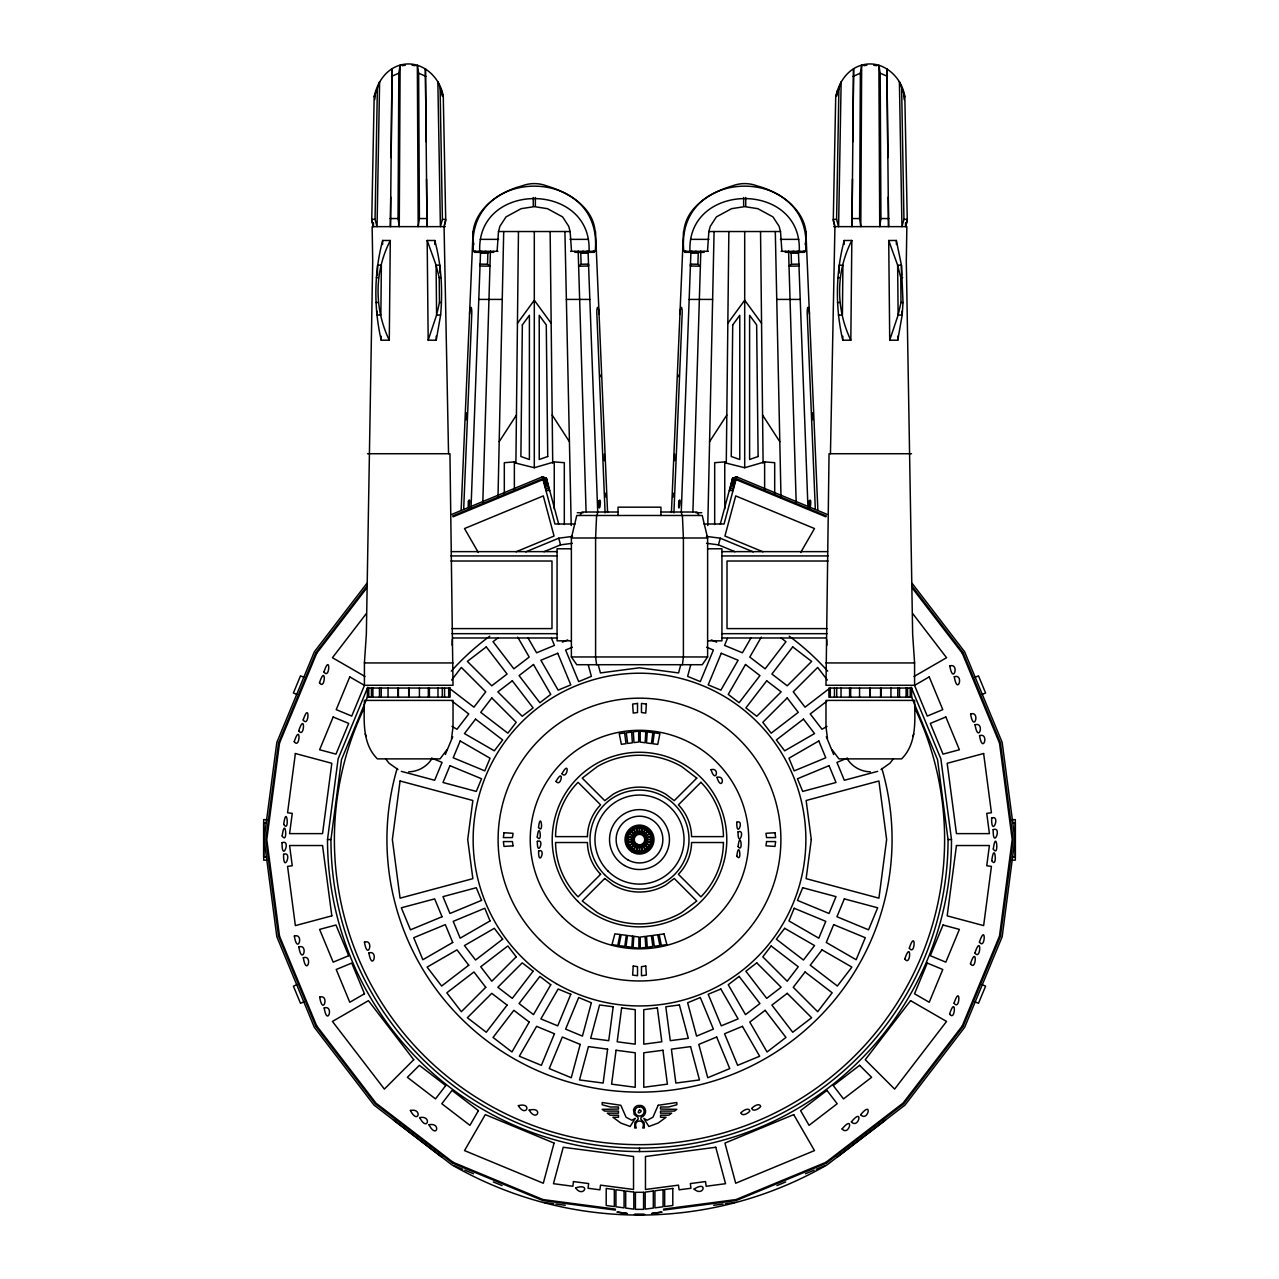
<?xml version="1.0" encoding="UTF-8"?>
<svg xmlns="http://www.w3.org/2000/svg" width="1279" height="1279" viewBox="0 0 1279 1279"><rect width="100%" height="100%" fill="white"/><g stroke="black" fill="none" stroke-linecap="round" stroke-linejoin="round"><path stroke-width="1.5" d="M445.316 226.639L372.141 226.639L372.701 261.22L366.338 634.48L364.419 662.938L364.419 685.288L453.022 685.288L449.952 453.725L367.505 453.725M372.972 225.168L371.725 220.739L374.171 96.66C377.129 82.735 385.762 69.21 400.119 65.149L399.256 226.639L398.057 218.549L398.824 73.191L400.119 65.149C420.887 59.106 440.328 76.66 443.285 96.66L445.731 220.739L444.484 225.168M834.516 225.168L833.269 220.739L835.715 96.66C838.672 82.735 847.306 69.21 861.662 65.149L860.799 226.639L859.6 218.549L860.367 73.191L861.662 65.149C882.43 59.106 901.871 76.66 904.829 96.66L907.275 220.739L906.028 225.168M389.28 340.182C374.076 308.591 374.235 271.756 390.287 240.5L382.661 240.468C374.044 272.987 373.676 307.456 381.222 340.214L389.28 340.182L390.287 240.5M390.734 197.014L390.431 226.639L392.045 68.65L391.134 157.525M564.311 524.55L564.311 462.694L554.255 461.911L534.302 467.73L515.901 463.126L518.459 231.531M774.69 494.621L774.69 462.694L764.634 461.911L744.698 467.73L726.28 463.126L728.854 231.531M850.823 340.182C835.603 308.575 835.795 271.74 851.83 240.468L844.204 240.5C835.587 273.003 835.219 307.472 842.765 340.214L850.823 340.182L851.83 240.468M852.469 179.236L851.974 226.639L853.589 68.65L852.837 141.713M376.889 311.069L376.825 315.05L380.87 315.05L381.366 265.201L377.561 265.185L377.417 275.161M381.222 340.214L381.27 336.217M382.597 244.465L382.661 240.468M833.684 226.639L906.859 226.639L906.299 261.22L912.662 634.48L914.581 662.938L914.581 685.288L825.978 685.288L829.048 453.725L911.495 453.725M838.976 273.178L839.104 265.201L842.909 265.185L842.413 315.05L838.384 315.05M842.765 340.214L842.813 336.217M844.14 244.481L844.204 240.5M375.051 219.364L377.353 88.859L379.607 81.632L377.049 226.639L375.051 219.364L371.757 219.364L373.388 226.639L373.468 222.69M836.594 219.364L838.896 88.859L841.15 81.632L838.592 226.639L836.594 219.364L833.3 219.364L834.931 226.639L830.455 453.725M497.995 497.595L503.702 231.531M678.366 376.554L678.254 375.099L677.886 376.538M707.783 525.541L714.082 231.531M805.13 244.561C811.861 214.504 782.844 192.521 757.056 185.903A34.437 34.437 0 0 0 732.323 185.903C710.964 192.266 685.8 206.926 683.881 231.531M1012.472 820.494L1014.855 839.568L1002.176 936.756L964.67 1027.309L905.004 1105.072L827.241 1164.753A375.482 375.482 0 0 1 451.759 1164.753L373.996 1105.072L314.33 1027.309L276.824 936.756L264.145 839.568L266.528 820.494M487.523 264.257L480.057 264.113L480.009 266L489.969 266.192L487.523 264.257L487.859 253.114L490.417 251.323L482.775 503.798M697.902 264.257L690.436 264.113L690.404 266L700.348 266.192L697.902 264.257L698.238 253.114L700.812 251.323L700.924 252.331M692.914 511.744L700.812 251.323M452.142 645.255L452.35 639.532M535.373 197.51L535.341 206.079M745.753 197.51L745.721 206.079M471.04 507.763L480.568 251.323L480.456 253.114L487.859 253.114M681.275 511.744L690.948 251.323L690.836 253.114L698.238 253.114M426.163 141.713L425.411 68.65L427.026 226.639L426.531 179.236M887.866 157.525L886.955 68.65L888.569 226.639L888.265 197.014M463.685 508.914L471.759 314.17A6.795 1.103 -87.5 0 0 470.944 307.328A6.795 1.103 -87.5 0 0 469.553 314.074M673.905 512.895L682.139 314.17A6.795 1.103 -87.5 0 0 681.323 307.328A6.795 1.103 -87.5 0 0 679.932 314.074M461.127 510.481L473.102 231.531M479.737 251.323C476.459 180.371 593.392 181.33 588.979 252.331M671.427 512.479L683.482 231.531M672.818 497.451L673.409 493.198M799.263 251.323C802.541 180.371 685.608 181.33 690.02 252.331M596.59 515.485L595.598 537.995L595.598 656.958L596.59 664.712M674.672 453.965L674.688 460.632M440.615 315.05C442.822 290.077 441.335 264.769 434.796 240.5L427.17 240.468L428.177 340.182L436.235 340.214L440.615 315.05L436.587 315.05L428.177 340.182M497.099 251.323L498.49 231.531L499.897 226.303L506.02 216.902L521.177 208.669L534.302 206.638L547.444 208.669L562.6 216.902L568.723 226.303L570.13 231.531L571.521 251.323M707.479 251.323L708.87 231.531L710.277 226.303L716.4 216.902L731.556 208.669L744.698 206.638L757.823 208.669L772.98 216.902L779.103 226.303L780.51 231.531L781.901 251.323M903.022 302.515L902.175 315.05L897.778 340.214L889.72 340.182L888.713 240.5L896.339 240.468L901.439 265.185L903.022 302.515L901.008 302.515L898.13 315.05L889.72 340.182M597.197 515.485L597.581 512.016M451.519 738.543L453.022 726.808L453.022 700.412L364.419 700.412C364.115 720.365 361.909 743.467 377.401 758.879L440.056 758.879L447.09 749.478M682.41 664.712L683.402 656.958L683.402 537.995L682.41 515.485M266.448 821.182L276.824 742.396L314.33 651.826L366.833 583.4M366.785 586.39L315.881 652.722L278.55 742.859L265.808 839.568L278.55 936.292L315.881 1026.413L375.259 1103.809L452.654 1163.187L542.776 1200.533L615.327 1210.078L615.391 1209.103L543.031 1199.574L453.15 1162.339L375.962 1103.106L316.728 1025.918L279.493 936.036L266.799 839.568L279.493 743.115L316.728 653.217L366.29 588.628M911.208 687.239L940.864 758.815L951.496 839.568A311.996 311.996 0 0 1 639.5 1151.564A311.996 311.996 0 0 1 327.504 839.568L338.136 758.815L367.792 687.239M639.5 1151.564L639.5 1148.126A308.559 308.559 0 0 1 330.941 839.568L341.461 759.71L367.776 696.192M912.215 586.39L963.119 652.722L1000.45 742.859L1013.192 839.568L1000.45 936.292L963.119 1026.413L903.741 1103.809L826.346 1163.187L736.224 1200.533L663.673 1210.078L663.609 1209.103L735.969 1199.574L825.85 1162.339L903.038 1103.106L962.272 1025.918L999.507 936.036L1012.201 839.568L999.507 743.115L962.272 653.217L912.71 588.628M374.731 99.698L375.275 95.941M836.818 95.941L837.617 90.297M419.4 218.549L418.201 226.639L417.338 65.149L418.633 73.191L419.4 218.549L427.346 218.549M880.943 218.549L879.744 226.639L878.881 65.149L880.176 73.191L880.943 218.549L888.889 218.549M605.591 493.198L606.182 497.451M466.195 419.784L466.211 412.749M440.024 273.178L439.896 265.201L436.091 265.185L439.209 277.591L439.464 302.515L436.587 315.05L436.091 265.185L427.17 240.468M571.377 537.995L576.765 515.485L702.235 515.485L707.623 537.995L707.623 656.958L702.235 664.712L576.765 664.712L571.377 656.958L571.377 537.995L707.623 537.995M680.636 665.272L678.589 672.93L639.5 667.782L600.411 672.93L598.364 665.272M720.317 524.006L732.611 478.122L736.688 476.891L827.241 514.398M542.776 1200.533L543.031 1199.574M735.025 551.713L718.462 544.854L720.253 538.203L706.456 536.397M736.688 476.891L724.058 524.006L704.042 524.006M690.628 665.272L687.638 676.367L700.316 681.611L713.394 650.02L706.663 647.238M440.104 88.859L442.406 219.364L440.408 226.639L437.85 81.632L443.285 96.66M901.647 88.859L903.949 219.364L901.951 226.639L899.393 81.632L904.829 96.66M365.154 734.034L366.258 736.384M374.171 96.66L377.353 88.859M835.715 96.66L838.896 88.859M445.332 754.53L452.718 736.672M727.463 638.381L724.553 645.399L742.412 652.802L751.029 637.853M635.039 1110.204L635.487 1109.101A4.556 4.508 7.5 0 1 639.436 1106.959M800.638 552.544L814.483 528.547L735.697 495.916L724.937 536.045L762.939 551.793M452.654 1163.187L453.15 1162.339M761.293 637.15L749.798 657.07L765.13 668.837L785.961 641.706L781.229 638.077M579.979 515.485L582.009 512.016L618.045 512.016M499.194 441.703L516.428 415.067M709.573 441.703L726.808 415.067M517.451 323.299L534.302 300.229L551.169 323.299M727.831 323.299L744.698 300.229L761.549 323.299M431.886 758.703C426.962 766.601 418.057 771.717 408.72 771.781M893.429 758.703L890.04 763.147L881.023 769.542M366.258 613.648L332.444 657.71L365.011 676.511M451.663 680.044L461.335 667.43L485.732 691.827L473.949 707.175L449.84 688.662M604.391 460.68L604.327 453.965M581.098 264.257L578.652 266.192L588.596 266L588.564 264.113L581.098 264.257L580.762 253.114L578.188 251.323L578.076 252.331M791.477 264.257L789.031 266.192L798.991 266L798.943 264.113L791.477 264.257L791.141 253.114L788.583 251.323L796.225 503.798M497.771 638.077L493.039 641.706L513.87 668.837L529.202 657.07L517.707 637.15M829.16 688.662L805.051 707.175L793.268 691.827L817.665 667.43L827.337 680.044M826.826 701.212L810.246 713.938L822.013 729.27L826.985 726.408M885.564 1119.988L836.962 1157.287M913.989 676.511L946.556 657.71L912.742 613.648M315.881 1026.413L316.728 1025.918M962.272 653.217L963.119 652.722M391.566 76.356L398.824 73.191M853.109 76.356L860.367 73.191M451.759 514.398L542.312 476.891L546.389 478.122L558.683 524.006M516.061 551.793L554.063 536.045L543.303 495.916L464.517 528.547L478.362 552.544M525.717 551.888L558.747 538.203L572.544 536.397M543.975 551.713L560.538 544.854L572.384 543.303M562.328 642.138L567.7 639.916M572.337 647.238L565.606 650.02L578.684 681.611L591.362 676.367L588.372 665.272M975.19 677.231L978.499 675.856L985.597 692.994L982.288 694.353M296.712 984.782L293.403 986.157L300.501 1003.296L303.81 1001.921M847.465 758.047L836.946 762.412L844.332 780.27L877.666 771.349M639.164 1109.98C635.503 1116.055 644.392 1110.764 639.836 1109.98M776.961 1185.569L785.69 1181.956M805.482 1173.754L814.211 1170.141M816.29 1169.278L825.035 1165.649M732.579 478.218L736.656 477.003M732.499 478.522L736.56 477.323M732.371 479.001L736.416 477.866M278.55 936.292L279.493 936.036M999.507 743.115L1000.45 742.859M732.196 479.657L736.224 478.618L826.346 515.949L825.85 516.796L735.969 479.577L731.972 480.504M912.742 736.384L913.846 734.034M731.7 481.528L735.665 480.712M652.562 1213.323L661.115 1212.204M731.38 482.695L735.297 482.023M402.261 65.677L405.299 65.261M863.805 65.677L866.842 65.261M731.028 484.006L734.913 483.51M639.5 1106.815L639.532 1106.799A4.636 4.604 -7.5 0 1 643.513 1109.101L643.961 1110.204A4.636 4.604 -7.5 0 1 643.513 1113.673L642.777 1114.633A4.636 4.604 -7.5 0 1 639.484 1116.007A4.556 4.508 7.5 0 1 636.223 1114.633L635.487 1113.673A4.556 4.508 7.5 0 1 635.055 1110.3M644.776 1214.363L634.224 1214.363M651.555 1213.467L662.122 1212.076M713.746 1205.282L723.115 1204.035M725.337 1203.747L734.738 1202.516M730.645 485.46L734.466 485.125M515.901 463.126L514.366 461.911L504.31 462.694L504.31 494.621M726.28 463.126L724.745 461.911L714.689 462.694L714.689 524.55M546.021 490.688L549.698 490.449M643.769 1214.49L635.231 1214.49M730.229 487.011L734.002 486.883M545.493 488.738L549.219 488.674M837.873 277.591L839.791 277.591M888.713 240.5L897.634 265.201L900.752 277.591L902.67 277.591M375.978 302.515L377.992 302.515M837.521 302.515L839.536 302.515M390.111 218.549L398.057 218.549M851.654 218.549L859.6 218.549M442.406 219.364L445.7 219.364L444.069 226.639L448.545 453.725M903.949 219.364L907.243 219.364L905.612 226.639L905.532 222.69M498.49 231.531L570.13 231.531M708.87 231.531L780.51 231.531M480.249 239.365L498.602 239.365M570.018 239.365L588.372 239.365M690.628 239.365L708.982 239.365M780.398 239.365L798.751 239.365M497.931 251.323L473.406 251.323C464.629 164.431 603.992 164.431 595.215 251.323L570.69 251.323M708.31 251.323L683.785 251.323C675.008 164.431 814.371 164.431 805.594 251.323L781.069 251.323M580.762 253.114L588.164 253.114L588.052 251.323L597.725 511.744M791.141 253.114L798.544 253.114L798.432 251.323L807.96 507.763M478.778 299.414L502.247 299.414M566.373 299.414L589.843 299.414M689.157 299.414L712.627 299.414M776.753 299.414L800.222 299.414M660.955 512.016L696.991 512.016L699.021 515.485M577.277 512.719L583.112 512.719M695.888 512.719L701.723 512.719M574.958 524.006L554.942 524.006L542.312 476.891M571.377 548.787L557.068 548.787L557.068 640.827L571.377 640.827M707.623 548.787L721.932 548.787L721.932 640.827L707.623 640.827M451.391 551.633L557.068 551.633M721.932 551.633L827.609 551.633M450.895 555.933L557.068 555.933M721.932 555.933L828.105 555.933M450.959 561.017L551.984 561.017L551.984 628.597L451.951 628.597M828.041 561.017L727.016 561.017L727.016 628.597L827.049 628.597M452.031 633.681L557.068 633.681M721.932 633.681L826.969 633.681M452.654 637.981L557.068 637.981M721.932 637.981L826.346 637.981M571.377 656.958L707.623 656.958M364.419 662.938L453.022 662.938M825.978 662.938L914.581 662.938M266.656 819.615L263.682 819.615L263.682 860.143L266.735 860.143M1012.344 819.615L1015.318 819.615L1015.318 860.143L1012.265 860.143M263.682 822.733L266.368 822.733M1012.632 822.733L1015.318 822.733M263.682 823.005L263.682 856.754M1015.318 823.005L1015.318 856.754M327.504 839.568L330.941 839.568M639.5 1148.126A308.559 308.559 0 0 0 948.059 839.568L951.496 839.568M263.682 857.026L266.448 857.026M1012.552 857.122L1015.318 857.026M439.209 277.591L441.127 277.591M376.33 277.591L378.248 277.591M439.464 302.515L441.479 302.515M729.781 488.674L733.506 488.738M544.998 486.883L548.771 487.011M729.302 490.449L732.979 490.688M617.885 1212.204L626.438 1213.323M544.534 485.125L548.355 485.46M870.28 771.781C860.943 771.717 852.038 766.601 847.114 758.703M544.087 483.51L547.972 484.006M706.616 543.303L718.462 544.854M544.262 1202.516L553.663 1203.747M555.885 1204.035L565.254 1205.282M616.878 1212.076L627.445 1213.467M873.701 65.261L876.739 65.677M412.158 65.261L415.195 65.677M543.703 482.023L547.62 482.695M543.335 480.712L547.3 481.528M547.028 480.504L543.031 479.577L453.15 516.796L452.654 515.949L542.776 478.618L546.804 479.657M401.334 771.349L434.668 780.27L442.054 762.412L431.535 758.047M278.55 742.859L279.493 743.115M999.507 936.036L1000.45 936.292M542.584 477.866L546.629 479.001M542.44 477.323L546.501 478.522M542.344 477.003L546.421 478.218M720.253 538.203L753.283 551.888M711.3 639.916L716.672 642.138M303.81 677.231L300.501 675.856L293.403 692.994L296.712 694.353M982.288 984.782L985.597 986.157L978.499 1003.296L975.19 1001.921M453.965 1165.649L462.71 1169.278M464.789 1170.141L473.518 1173.754M493.31 1181.956L502.039 1185.569M880.176 73.191L887.434 76.356M418.633 73.191L425.891 76.356M397.977 769.542L388.96 763.147L385.571 758.703M452.015 726.408L456.987 729.27L468.753 713.938L452.174 701.212M315.881 652.722L316.728 653.217M962.272 1025.918L963.119 1026.413M393.436 1119.988L442.038 1157.287M912.167 583.4L964.67 651.826L1002.176 742.396L1012.552 821.182M831.91 749.478L838.944 758.879L901.599 758.879C917.091 743.467 914.885 720.365 914.581 700.412L825.978 700.412L825.978 726.808L827.481 738.543M762.572 415.067L779.806 441.703M552.192 415.067L569.427 441.703M527.971 637.853L536.588 652.802L554.447 645.399L551.537 638.381M825.85 1162.339L826.346 1163.187M812.789 412.749L812.804 419.784M911.224 696.192L937.539 759.71L948.059 839.568M826.282 736.672L833.668 754.53M558.747 538.203L560.538 544.854M735.969 1199.574L736.224 1200.533M903.725 95.941L904.269 99.698M441.383 90.297L442.182 95.941M681.419 512.016L681.803 515.485M595.119 231.531C593.2 206.926 568.036 192.266 546.677 185.903A34.437 34.437 0 0 0 521.944 185.903C496.156 192.521 467.139 214.504 473.869 244.561M601.114 376.538L600.81 375.051L600.634 376.554M805.898 231.531L817.873 510.481M595.518 231.531L607.573 512.479M815.315 508.914L807.241 314.17A6.795 1.103 87.5 0 1 808.056 307.328A6.795 1.103 87.5 0 1 809.447 314.074M605.095 512.895L596.861 314.17A6.795 1.103 87.5 0 1 597.677 307.328A6.795 1.103 87.5 0 1 599.068 314.074M826.65 639.532L826.858 645.255M743.627 197.51L743.659 206.079M533.247 197.51L533.279 206.079M578.188 251.323L586.086 511.744M775.298 231.531L781.005 497.595M564.918 231.531L571.217 525.541M901.583 275.161L901.439 265.185L897.634 265.201L898.13 315.05L902.175 315.05L902.111 311.069M896.339 240.468L896.403 244.465M897.73 336.217L897.778 340.214M434.796 240.5L434.86 244.481M436.187 336.217L436.235 340.214M900.752 277.591L901.008 302.515M760.541 231.531L763.099 463.126M550.146 231.531L552.72 463.126M910.232 688.038L910.232 697.151M907.578 688.038L907.578 697.151M906.092 688.038L906.092 697.151M899.521 688.038L899.521 697.151M897.778 688.038L897.778 697.151M890.951 688.038L890.951 697.151M880.975 688.038L880.975 697.151M880.607 688.038L880.607 697.151M870.28 688.038L870.28 697.151M869.896 688.038L869.896 697.151M859.568 688.038L859.568 697.151M850.679 688.038L850.679 697.151M849.592 688.038L849.592 697.151M841.022 688.038L841.022 697.151M836.722 688.038L836.722 697.151M834.452 688.038L834.452 697.151M830.311 688.038L830.311 697.151M804.619 251.323L804.619 252.331L785.306 252.331L785.306 251.323M803.947 251.323L803.947 252.331M803.34 251.323L803.34 252.331M799.967 251.323L799.967 252.331M799.359 251.323L799.359 252.331M798.879 251.323L798.879 252.331M798.032 251.323L798.032 252.331M796.945 251.323L796.945 252.331M794.019 251.323L794.019 252.331M793.076 251.323L793.076 252.331M788.456 251.323L788.456 252.331M764.634 461.911L764.634 489.377M744.698 231.531L744.698 467.73M724.745 461.911L724.745 508.994M704.074 251.323L704.074 252.331L684.761 252.331L684.761 251.323M696.304 251.323L696.304 252.331M695.36 251.323L695.36 252.331M692.435 251.323L692.435 252.331M691.347 251.323L691.347 252.331M690.5 251.323L690.5 252.331M689.413 251.323L689.413 252.331M686.04 251.323L686.04 252.331M685.432 251.323L685.432 252.331M660.955 515.485L660.955 507.171L618.045 507.171L618.045 515.485M594.239 251.323L594.239 252.331L574.926 252.331L574.926 251.323M593.568 251.323L593.568 252.331M592.96 251.323L592.96 252.331M589.587 251.323L589.587 252.331M588.5 251.323L588.5 252.331M587.653 251.323L587.653 252.331M586.565 251.323L586.565 252.331M583.64 251.323L583.64 252.331M582.696 251.323L582.696 252.331M554.255 461.911L554.255 508.994M534.302 231.531L534.302 467.73M514.366 461.911L514.366 489.377M493.694 251.323L493.694 252.331L474.381 252.331L474.381 251.323M490.544 251.323L490.544 252.331M485.924 251.323L485.924 252.331M484.981 251.323L484.981 252.331M482.055 251.323L482.055 252.331M480.968 251.323L480.968 252.331M480.121 251.323L480.121 252.331M479.641 251.323L479.641 252.331M479.033 251.323L479.033 252.331M475.66 251.323L475.66 252.331M475.053 251.323L475.053 252.331M448.689 688.038L448.689 697.151M444.548 688.038L444.548 697.151M442.278 688.038L442.278 697.151M437.978 688.038L437.978 697.151M429.408 688.038L429.408 697.151M428.321 688.038L428.321 697.151M419.432 688.038L419.432 697.151M409.104 688.038L409.104 697.151M408.72 688.038L408.72 697.151M398.393 688.038L398.393 697.151M398.025 688.038L398.025 697.151M388.049 688.038L388.049 697.151M381.222 688.038L381.222 697.151M379.479 688.038L379.479 697.151M372.908 688.038L372.908 697.151M371.422 688.038L371.422 697.151M368.768 688.038L368.768 697.151M881.855 768.471A252.571 252.571 0 0 1 639.5 1092.138A252.571 252.571 0 0 1 397.145 768.471M451.311 671.107A252.571 252.571 0 0 1 489.777 636.175M789.223 636.175A252.571 252.571 0 0 1 827.689 671.107M915.716 709.957A305.105 305.105 0 0 1 639.5 1144.673A305.105 305.105 0 0 1 363.284 709.957M522.344 324.93L520.889 456.507L529.394 459.497L529.394 315.289L522.344 324.93M732.723 324.93L731.268 456.507L739.774 459.497L739.774 315.289L732.723 324.93M598.86 501C598.62 519.018 602.393 495.676 598.86 501M809.239 501C808.999 519.018 812.789 495.676 809.239 501M537.26 837.106C542.856 844.764 539.306 819.343 537.26 837.106M538.523 827.481C544.119 835.139 540.569 809.719 538.523 827.481M736.832 856.147C742.428 863.789 738.878 838.384 736.832 856.147M738.095 846.522C743.691 854.164 740.141 828.76 738.095 846.522M282.179 835.97C288.367 845.451 285.089 814.371 282.179 835.97M283.698 824.379C289.901 833.86 286.608 802.716 283.698 824.379M991.753 860.639C997.94 870.12 994.662 839.04 991.753 860.639M993.287 849.048C999.475 858.529 996.197 827.385 993.287 849.048M694.081 1189.07C703.674 1197.56 708.246 1179.941 694.081 1189.07M468.402 501.32C467.331 519.386 471.759 494.046 468.402 501.32M678.781 501.32C677.71 519.386 682.139 494.046 678.781 501.32M904.813 958.978C910.984 967.532 911.447 938.882 904.813 958.978M909.289 948.171C915.476 956.724 915.94 928.026 909.289 948.171M294.234 741.644C300.293 750.133 300.853 721.58 294.234 741.644M298.71 730.853C304.802 739.326 305.329 710.724 298.71 730.853M303.187 720.013C309.278 728.502 309.822 699.901 303.187 720.013M319.478 682.778C325.553 691.252 326.113 662.714 319.478 682.778M323.955 671.971C330.046 680.46 330.59 651.858 323.955 671.971M949.594 1013.991C955.653 1022.465 956.212 993.927 949.594 1013.991M954.07 1003.184C960.161 1011.673 960.689 983.071 954.07 1003.184M970.457 963.758C976.532 972.248 977.092 943.694 970.457 963.758M974.934 952.951C981.025 961.44 981.569 932.839 974.934 952.951M979.426 942.127C985.501 950.617 986.045 921.999 979.426 942.127M741.037 1112.938C741.884 1116.839 748.519 1113.274 749.894 1110.923C749.046 1107.022 742.412 1110.588 741.037 1112.938M751.844 1108.461C752.692 1112.362 759.342 1108.781 760.733 1106.431C759.87 1102.53 753.219 1106.111 751.844 1108.461M646.359 704.074L645.767 713.09L641.482 712.531L641.482 703.434L646.359 704.074M645.847 731.748L645.128 742.747L640.187 742.092L640.187 730.996L645.847 731.748M632.577 936.164L631.858 947.291L626.039 946.524L627.493 935.493L632.577 936.164M633.808 936.324L633.073 947.451L638.892 948.219L638.892 936.995L633.808 936.324M647.222 731.924L646.503 742.923L651.443 743.579L652.866 732.675L647.222 731.924M633.233 966.061L632.641 975.078L637.518 975.717L637.518 966.62L633.233 966.061M556.029 781.389C561.433 788.152 564.359 766.329 556.029 781.389M561.945 773.683C567.348 780.462 570.274 758.623 561.945 773.683M842.094 1128.973C849.256 1136.759 854.612 1113.577 842.094 1128.973M851.382 1121.859C858.561 1129.645 863.917 1106.415 851.382 1121.859M860.671 1114.728C867.865 1122.514 873.205 1099.285 860.671 1114.728M295.369 753.523L287.567 812.757L292.252 813.38L289.582 833.62L322.548 833.62L331.821 763.291L295.369 753.523M400.071 780.989L392.365 839.568L400.071 898.162L472.862 878.657L467.714 839.568L472.862 800.494L400.071 780.989M504.006 832.725L503.366 837.585L512.447 837.585L513.023 833.316L504.006 832.725M573.472 1181.572L572.848 1186.257L553.455 1183.699L563.224 1147.263L633.537 1156.52L633.537 1189.486L600.522 1185.137L599.899 1189.822L588.052 1188.255L588.66 1183.571L573.472 1181.572M628.037 836.802L627.701 839.28L633.217 839.28L633.361 838.225L628.037 836.802M607.605 1049.148L603.144 1083.057L579.515 1079.94L588.436 1046.622L607.605 1049.148M613.185 1006.765L608.724 1040.674L590.674 1038.308L599.595 1004.974L613.185 1006.765M626.278 935.333L624.823 946.364L619.004 945.613L621.178 934.661L626.278 935.333M654.256 732.851L652.818 743.754L657.742 744.41L659.9 733.602L654.256 732.851M616.062 1050.251L611.602 1084.16L635.231 1087.278L635.231 1052.777L616.062 1050.251M621.642 1007.884L617.181 1041.793L635.231 1044.176L635.231 1009.675L621.642 1007.884M645.783 839.871L645.639 840.911L650.963 842.333L651.299 839.871L645.783 839.871M633.553 1109.804L634.16 1114.441L637.885 1117.302L638.237 1119.125L634.88 1122.482L634.72 1127.982L636.303 1127.982C632.37 1118.725 646.63 1118.725 642.697 1127.982L644.28 1127.982L644.12 1122.482L640.763 1119.125L641.115 1117.302C644.888 1116.359 646.838 1111.643 644.84 1108.333A6.123 6.107 -7.5 0 0 641.115 1105.472L637.885 1105.488A6.123 6.107 7.5 0 0 634.16 1108.333L633.553 1109.804M766.553 841.566L765.977 845.835L774.994 846.426L775.634 841.566L766.553 841.566M811.286 839.568L806.138 878.657L878.929 898.162L886.635 839.568L878.929 780.989L806.138 800.494L811.286 839.568M956.452 845.531L947.179 915.844L983.631 925.612L991.433 866.379L986.749 865.771L989.418 845.531L956.452 845.531M294.346 936.068C297.495 955.701 304.466 932.903 294.346 936.068M298.838 946.892C301.972 966.524 308.958 943.726 298.838 946.892M303.315 957.715C306.464 977.3 313.419 954.55 303.315 957.715M319.702 997.124C322.836 1016.757 329.822 993.959 319.702 997.124M324.195 1007.948C327.328 1027.533 334.283 1004.782 324.195 1007.948M949.817 665.911C952.951 685.544 959.937 662.746 949.817 665.911M954.294 676.735C957.427 696.32 964.398 673.569 954.294 676.735M970.585 713.954C973.719 733.586 980.705 710.788 970.585 713.954M975.062 724.777C978.195 744.41 985.182 721.628 975.062 724.777M979.554 735.601C982.688 755.202 989.642 732.435 979.554 735.601M364.451 942.127C367.569 961.824 374.667 938.866 364.451 942.127M368.928 952.951C372.061 972.6 379.128 949.689 368.928 952.951M711.028 769.654C715.585 784.539 720.445 767.16 711.028 769.654M716.943 777.344C721.5 792.245 726.36 774.866 716.943 777.344M410.399 1110.46C418.137 1125.488 422.965 1107.918 410.399 1110.46M419.688 1117.59C427.426 1132.618 432.27 1115.064 419.688 1117.59M428.993 1124.737C436.699 1139.733 441.543 1122.179 428.993 1124.737M619.963 934.501L617.789 945.437L611.97 944.685L614.879 933.83L619.963 934.501M282.067 842.701C281.668 863.421 291.612 838.96 282.067 842.701M283.586 854.324C283.219 874.98 293.115 850.583 283.586 854.324M991.641 818.032C991.241 838.736 1001.185 814.291 991.641 818.032M993.175 829.655C992.792 850.311 1002.688 825.898 993.175 829.655M537.34 841.358C537.02 858.561 545.398 838.193 537.34 841.358M538.603 850.983C538.283 868.185 546.677 847.817 538.603 850.983M736.784 822.237C736.464 839.44 744.858 819.072 736.784 822.237M738.063 831.862C737.743 849.064 746.121 828.696 738.063 831.862M518.347 1105.632C526.053 1118.533 532.911 1101.97 518.347 1105.632M529.17 1110.124C536.86 1122.994 543.703 1106.447 529.17 1110.124M580.202 1044.415L571.265 1077.733L549.251 1068.604L562.328 1037.013L580.202 1044.415M591.362 1002.768L582.425 1036.102L565.606 1029.131L578.684 997.524L591.362 1002.768M554.063 1143.09L543.303 1183.235L464.517 1150.588L485.285 1114.617L554.063 1143.09M637.582 845.563L636.159 850.887L633.856 849.927L636.622 845.163L637.582 845.563M642.266 828.105L640.843 833.428L639.804 833.284L639.804 827.785L642.266 828.105M638.157 845.723L636.734 851.047L639.196 851.366L639.196 845.851L638.157 845.723M642.873 828.312L641.466 833.556L642.362 833.924L645.08 829.224L642.873 828.312M575.678 1187.855C582.744 1198.535 591.729 1182.707 575.678 1187.855M333.164 716.991L319.606 749.75L335.977 754.13L348.703 723.418L333.164 716.991M349.775 676.895L336.217 709.637L351.741 716.08L364.467 685.368L349.775 676.895M449.952 765.673L442.982 782.492L476.3 791.429L481.543 778.767L449.952 765.673M460.184 740.973L453.214 757.792L484.805 770.885L490.049 758.223L460.184 740.973M629.14 833.94L628.181 836.226L633.505 837.665L633.904 836.69L629.14 833.94M554.447 1033.752L541.369 1065.343L519.338 1056.23L536.588 1026.35L554.447 1033.752M570.802 994.263L557.724 1025.854L540.889 1018.899L558.14 989.019L570.802 994.263M721.276 653.281L708.198 684.889L720.86 690.132L738.111 660.252L721.276 653.281M645.495 841.486L645.096 842.461L649.86 845.211L650.819 842.909L645.495 841.486M794.195 908.266L788.951 920.928L818.816 938.178L825.786 921.36L794.195 908.266M802.7 887.722L797.457 900.384L829.048 913.478L836.018 896.643L802.7 887.722M833.668 924.621L826.282 942.479L856.147 959.73L865.275 937.715L833.668 924.621M844.332 898.881L836.946 916.739L868.537 929.817L877.666 907.802L844.332 898.881M927.259 963.071L914.533 993.783L929.225 1002.256L942.783 969.498L927.259 963.071M943.023 925.005L930.297 955.717L945.836 962.16L959.394 929.401L943.023 925.005M658.173 1105.28L652.914 1117.254L647.19 1120.228L643.849 1118.454L648.853 1126.479L658.173 1123.058L666.087 1117.238L660.508 1117.238L660.508 1115.192L668.885 1115.192L671.683 1113.146L660.508 1113.146L660.508 1111.083L674.465 1111.083L676.815 1109.357L660.508 1109.037L660.508 1106.99L668.661 1106.99L676.815 1104.752L676.815 1102.514L658.173 1105.28M635.151 1118.454L630.147 1126.479L620.827 1123.058L612.913 1117.238L618.492 1117.238L618.492 1115.192L610.115 1115.192L607.317 1113.146L618.492 1113.146L618.492 1111.083L604.535 1111.083L602.185 1109.357L618.492 1109.037L618.492 1106.99L610.339 1106.99L602.185 1104.752L602.185 1102.514L620.827 1105.28L626.086 1117.254L631.81 1120.228L635.151 1118.454M529.202 1022.081L511.952 1051.962L493.039 1037.445L513.87 1010.314L529.202 1022.081M550.753 984.75L533.503 1014.631L519.066 1003.535L539.882 976.405L550.753 984.75M478.41 1110.636L469.937 1125.328L441.815 1103.745L452.047 1090.395L478.41 1110.636M636.095 844.859L633.345 849.64L631.378 848.121L635.263 844.22L636.095 844.859M645.655 829.511L642.905 834.276L643.737 834.915L647.622 831.03L645.655 829.511M745.497 664.52L728.247 694.401L739.118 702.731L759.934 675.6L745.497 664.52M475.532 719.134L464.453 733.57L494.318 750.821L502.663 739.949L475.532 719.134M491.807 697.918L480.728 712.355L507.859 733.187L516.204 722.315L491.807 697.918M630.947 831.446L629.428 833.412L634.208 836.178L634.848 835.331L630.947 831.446M507.092 1005.118L486.276 1032.249L467.363 1017.748L491.76 993.351L507.092 1005.118M533.119 971.209L512.287 998.355L497.851 987.26L522.232 962.863L533.119 971.209M445.731 1085.567L435.499 1098.901L407.377 1077.318L419.368 1065.327L445.731 1085.567M766.713 680.796L745.881 707.926L756.768 716.272L781.149 691.875L766.713 680.796M792.724 646.886L771.908 674.033L787.24 685.8L811.637 661.403L792.724 646.886M644.792 842.973L644.152 843.804L648.053 847.705L649.572 845.723L644.792 842.973M771.141 945.964L762.796 956.836L787.193 981.233L798.272 966.78L771.141 945.964M784.682 928.314L776.337 939.186L803.468 960.017L814.547 945.565L784.682 928.314M805.051 971.976L793.268 987.308L817.665 1011.705L832.181 992.792L805.051 971.976M822.013 949.865L810.246 965.213L837.377 986.029L851.878 967.116L822.013 949.865M910.568 1000.658L865.259 1059.715L894.629 1089.084L946.556 1021.441L910.568 1000.658M485.732 987.308L461.335 1011.705L446.819 992.792L473.949 971.976L485.732 987.308M516.204 956.836L491.807 981.233L480.728 966.78L507.859 945.964L516.204 956.836M413.741 1059.715L384.371 1089.084L332.444 1021.441L368.432 1000.658L413.741 1059.715M600.602 874.308L578.06 896.835A78.627 78.627 0 0 1 555.566 842.525L587.429 842.525A46.763 46.763 0 0 0 600.602 874.308M696.767 778.128L674.241 800.67L665.735 794.147A52.455 52.455 0 0 0 613.265 794.147L604.759 800.67L582.233 778.128L597.341 766.553A84.318 84.318 0 0 1 681.659 766.553L696.767 778.128M634.848 843.804L630.947 847.705L629.428 845.723L634.208 842.973L634.848 843.804M648.053 831.446L644.152 835.331L644.792 836.178L649.572 833.412L648.053 831.446M604.759 878.481L582.233 901.008L597.341 912.598A84.318 84.318 0 0 0 681.659 912.598L696.767 901.008L674.241 878.481L665.735 885.004A52.455 52.455 0 0 1 613.265 885.004L604.759 878.481M700.94 782.3L678.398 804.843A46.763 46.763 0 0 1 691.571 836.626L723.434 836.626A78.627 78.627 0 0 0 700.94 782.3M787.193 697.918L762.796 722.315L771.141 733.187L798.272 712.355L787.193 697.918M486.276 646.886L467.363 661.403L491.76 685.8L507.092 674.033L486.276 646.886M512.287 680.796L497.851 691.875L522.232 716.272L533.119 707.926L512.287 680.796M533.503 664.52L519.066 675.6L539.882 702.731L550.753 694.401L533.503 664.52M633.345 829.511L631.378 831.03L635.263 834.915L636.095 834.276L633.345 829.511M468.753 965.213L441.623 986.029L427.122 967.116L456.987 949.865L468.753 965.213M502.663 939.186L475.532 960.017L464.453 945.565L494.318 928.314L502.663 939.186M803.468 719.134L776.337 739.949L784.682 750.821L814.547 733.57L803.468 719.134M643.737 844.22L642.905 844.859L645.655 849.64L647.622 848.121L643.737 844.22M739.118 976.405L728.247 984.75L745.497 1014.631L759.934 1003.535L739.118 976.405M756.768 962.863L745.881 971.209L766.713 998.355L781.149 987.26L756.768 962.863M765.13 1010.314L749.798 1022.081L767.048 1051.962L785.961 1037.445L765.13 1010.314M787.24 993.351L771.908 1005.118L792.724 1032.249L811.637 1017.748L787.24 993.351M826.953 1090.395L800.59 1110.636L809.063 1125.328L837.185 1103.745L826.953 1090.395M859.632 1065.327L833.269 1085.567L843.5 1098.901L871.623 1077.318L859.632 1065.327M452.718 942.479L422.853 959.73L413.725 937.715L445.332 924.621L452.718 942.479M490.049 920.928L460.184 938.178L453.214 921.36L484.805 908.266L490.049 920.928M364.467 993.783L349.775 1002.256L336.217 969.498L351.741 963.071L364.467 993.783M633.904 842.461L629.14 845.211L628.181 842.909L633.505 841.486L633.904 842.461M649.86 833.94L645.096 836.69L645.495 837.665L650.819 836.226L649.86 833.94M929.225 676.895L914.533 685.368L927.259 716.08L942.783 709.637L929.225 676.895M818.816 740.973L788.951 758.223L794.195 770.885L825.786 757.792L818.816 740.973M557.724 653.281L540.889 660.252L558.14 690.132L570.802 684.889L557.724 653.281M636.159 828.264L633.856 829.208L636.622 833.988L637.582 833.572L636.159 828.264M442.054 916.739L410.463 929.817L401.334 907.802L434.668 898.881L442.054 916.739M481.543 900.384L449.952 913.478L442.982 896.643L476.3 887.722L481.543 900.384M348.703 955.717L333.164 962.16L319.606 929.401L335.977 925.005L348.703 955.717M945.836 716.991L930.297 723.418L943.023 754.13L959.394 749.75L945.836 716.991M829.048 765.673L797.457 778.767L802.7 791.429L836.018 782.492L829.048 765.673M642.378 845.163L641.418 845.563L642.841 850.887L645.144 849.927L642.378 845.163M700.316 997.524L687.638 1002.768L696.575 1036.102L713.394 1029.131L700.316 997.524M720.86 989.019L708.198 994.263L721.276 1025.854L738.111 1018.899L720.86 989.019M716.672 1037.013L698.798 1044.415L707.735 1077.733L729.749 1068.604L716.672 1037.013M742.412 1026.35L724.553 1033.752L737.631 1065.343L759.662 1056.23L742.412 1026.35M793.715 1114.617L724.937 1143.09L735.697 1183.235L814.483 1150.588L793.715 1114.617M547.732 456.507L539.226 459.497L539.226 315.289L546.277 324.93L547.732 456.507M758.111 456.507L749.606 459.497L749.606 315.289L756.656 324.93L758.111 456.507M331.821 915.844L295.369 925.612L287.567 866.379L292.252 865.771L289.582 845.531L322.548 845.531L331.821 915.844M633.361 840.911L628.037 842.333L627.701 839.871L633.217 839.871L633.361 840.911M650.963 836.802L645.639 838.225L645.783 839.28L651.299 839.28L650.963 836.802M983.631 753.523L947.179 763.291L956.452 833.62L989.418 833.62L986.749 813.38L991.433 812.757L983.631 753.523M637.518 703.434L632.641 704.074L633.233 713.09L637.518 712.531L637.518 703.434M624.632 732.979L619.244 733.682L621.354 744.282L626.039 743.675L624.632 732.979M631.666 732.052L626.262 732.755L627.669 743.451L632.37 742.843L631.666 732.052M638.685 731.124L633.297 731.828L634 742.619L638.685 742.012L638.685 731.124M639.164 827.833L636.782 828.137L638.189 833.38L639.164 833.253L639.164 827.833M640.843 845.723L639.804 845.851L639.804 851.366L642.266 851.047L640.843 845.723M645.096 936.436L640.219 937.075L640.219 948.107L645.815 947.371L645.096 936.436M651.411 935.604L646.534 936.244L647.254 947.195L652.834 946.46L651.411 935.604M657.726 934.773L652.85 935.413L654.272 946.268L659.868 945.533L657.726 934.773M664.041 933.942L659.165 934.581L661.307 945.341L666.887 944.605L664.041 933.942M645.767 966.061L641.482 966.62L641.482 975.717L646.359 975.078L645.767 966.061M657.358 1007.884L643.769 1009.675L643.769 1044.176L661.819 1041.793L657.358 1007.884M679.405 1004.974L665.815 1006.765L670.276 1040.674L688.326 1038.308L679.405 1004.974M662.938 1050.251L643.769 1052.777L643.769 1087.278L667.398 1084.16L662.938 1050.251M690.564 1046.622L671.395 1049.148L675.856 1083.057L699.485 1079.94L690.564 1046.622M715.776 1147.263L645.463 1156.52L645.463 1189.486L678.478 1185.137L679.101 1189.822L690.948 1188.255L690.34 1183.571L705.528 1181.572L706.152 1186.257L725.545 1183.699L715.776 1147.263M643.577 1192.3L635.423 1192.3L635.423 1209.358L643.577 1209.358L643.577 1192.3M653.313 1191.021L645.176 1192.092L645.176 1209.135L653.313 1208.063L653.313 1191.021M663.066 1189.726L654.928 1190.797L654.928 1207.856L663.066 1206.784L663.066 1189.726M672.802 1188.447L664.664 1189.518L664.664 1206.577L672.802 1205.505L672.802 1188.447M513.023 845.835L504.006 846.426L503.366 841.566L512.447 841.566L513.023 845.835M774.994 832.725L765.977 833.316L766.553 837.585L775.634 837.585L774.994 832.725M450.096 688.038L367.361 688.038L367.361 697.151L450.096 697.151L450.096 688.038M911.639 688.038L828.904 688.038L828.904 697.151L911.639 697.151L911.639 688.038M587.429 836.626L555.566 836.626A78.627 78.627 0 0 1 578.06 782.3L600.602 804.843A46.763 46.763 0 0 0 587.429 836.626M723.434 842.525L691.571 842.525A46.763 46.763 0 0 1 678.398 874.308L700.94 896.835A78.627 78.627 0 0 0 723.434 842.525M614.336 1189.518L606.198 1188.447L606.198 1205.505L614.336 1206.577L614.336 1189.518M624.072 1190.797L615.934 1189.726L615.934 1206.784L624.072 1207.856L624.072 1190.797M633.824 1192.092L625.687 1191.021L625.687 1208.063L633.824 1209.135L633.824 1192.092M556.317 983.647A166.366 166.366 0 0 0 805.866 839.568A166.366 166.366 0 0 0 556.317 695.504A166.366 166.366 0 0 0 556.317 983.647M539.514 939.553A141.409 141.409 0 0 0 776.081 876.163A141.409 141.409 0 0 0 602.905 702.986A141.409 141.409 0 0 0 539.514 939.553M562.248 916.835A109.259 109.259 0 0 0 745.033 867.849A109.259 109.259 0 0 0 611.218 734.034A109.259 109.259 0 0 0 562.248 916.835M632.258 852.118A14.485 14.485 0 0 0 653.985 839.568A14.485 14.485 0 0 0 632.258 827.033A14.485 14.485 0 0 0 632.258 852.118M627.813 859.808A23.358 23.358 0 0 0 662.858 839.568A23.358 23.358 0 0 0 627.813 819.343A23.358 23.358 0 0 0 627.813 859.808M604.503 874.564A49.481 49.481 0 0 0 687.303 852.374A49.481 49.481 0 0 0 626.694 791.781A49.481 49.481 0 0 0 604.503 874.564M633.441 850.055A12.103 12.103 0 0 0 651.603 839.568A12.103 12.103 0 0 0 633.441 829.096A12.103 12.103 0 0 0 633.441 850.055M632.913 850.983A13.174 13.174 0 0 0 652.674 839.568A13.174 13.174 0 0 0 632.913 828.168A13.174 13.174 0 0 0 632.913 850.983M608.005 871.063A44.541 44.541 0 0 0 682.522 851.095A44.541 44.541 0 0 0 627.973 796.561A44.541 44.541 0 0 0 608.005 871.063M624.52 865.515A29.945 29.945 0 0 0 669.445 839.568A29.945 29.945 0 0 0 624.52 813.636A29.945 29.945 0 0 0 624.52 865.515M636.478 844.811A6.059 6.059 0 0 0 645.559 839.568A6.059 6.059 0 0 0 636.478 834.324A6.059 6.059 0 0 0 636.478 844.811M577.772 901.295A87.292 87.292 0 0 0 723.818 862.174A87.292 87.292 0 0 0 616.91 755.249A87.292 87.292 0 0 0 577.772 901.295M636.862 844.124A5.26 5.26 0 0 0 644.76 839.568A5.26 5.26 0 0 0 636.862 835.011A5.26 5.26 0 0 0 636.862 844.124"/></g></svg>
